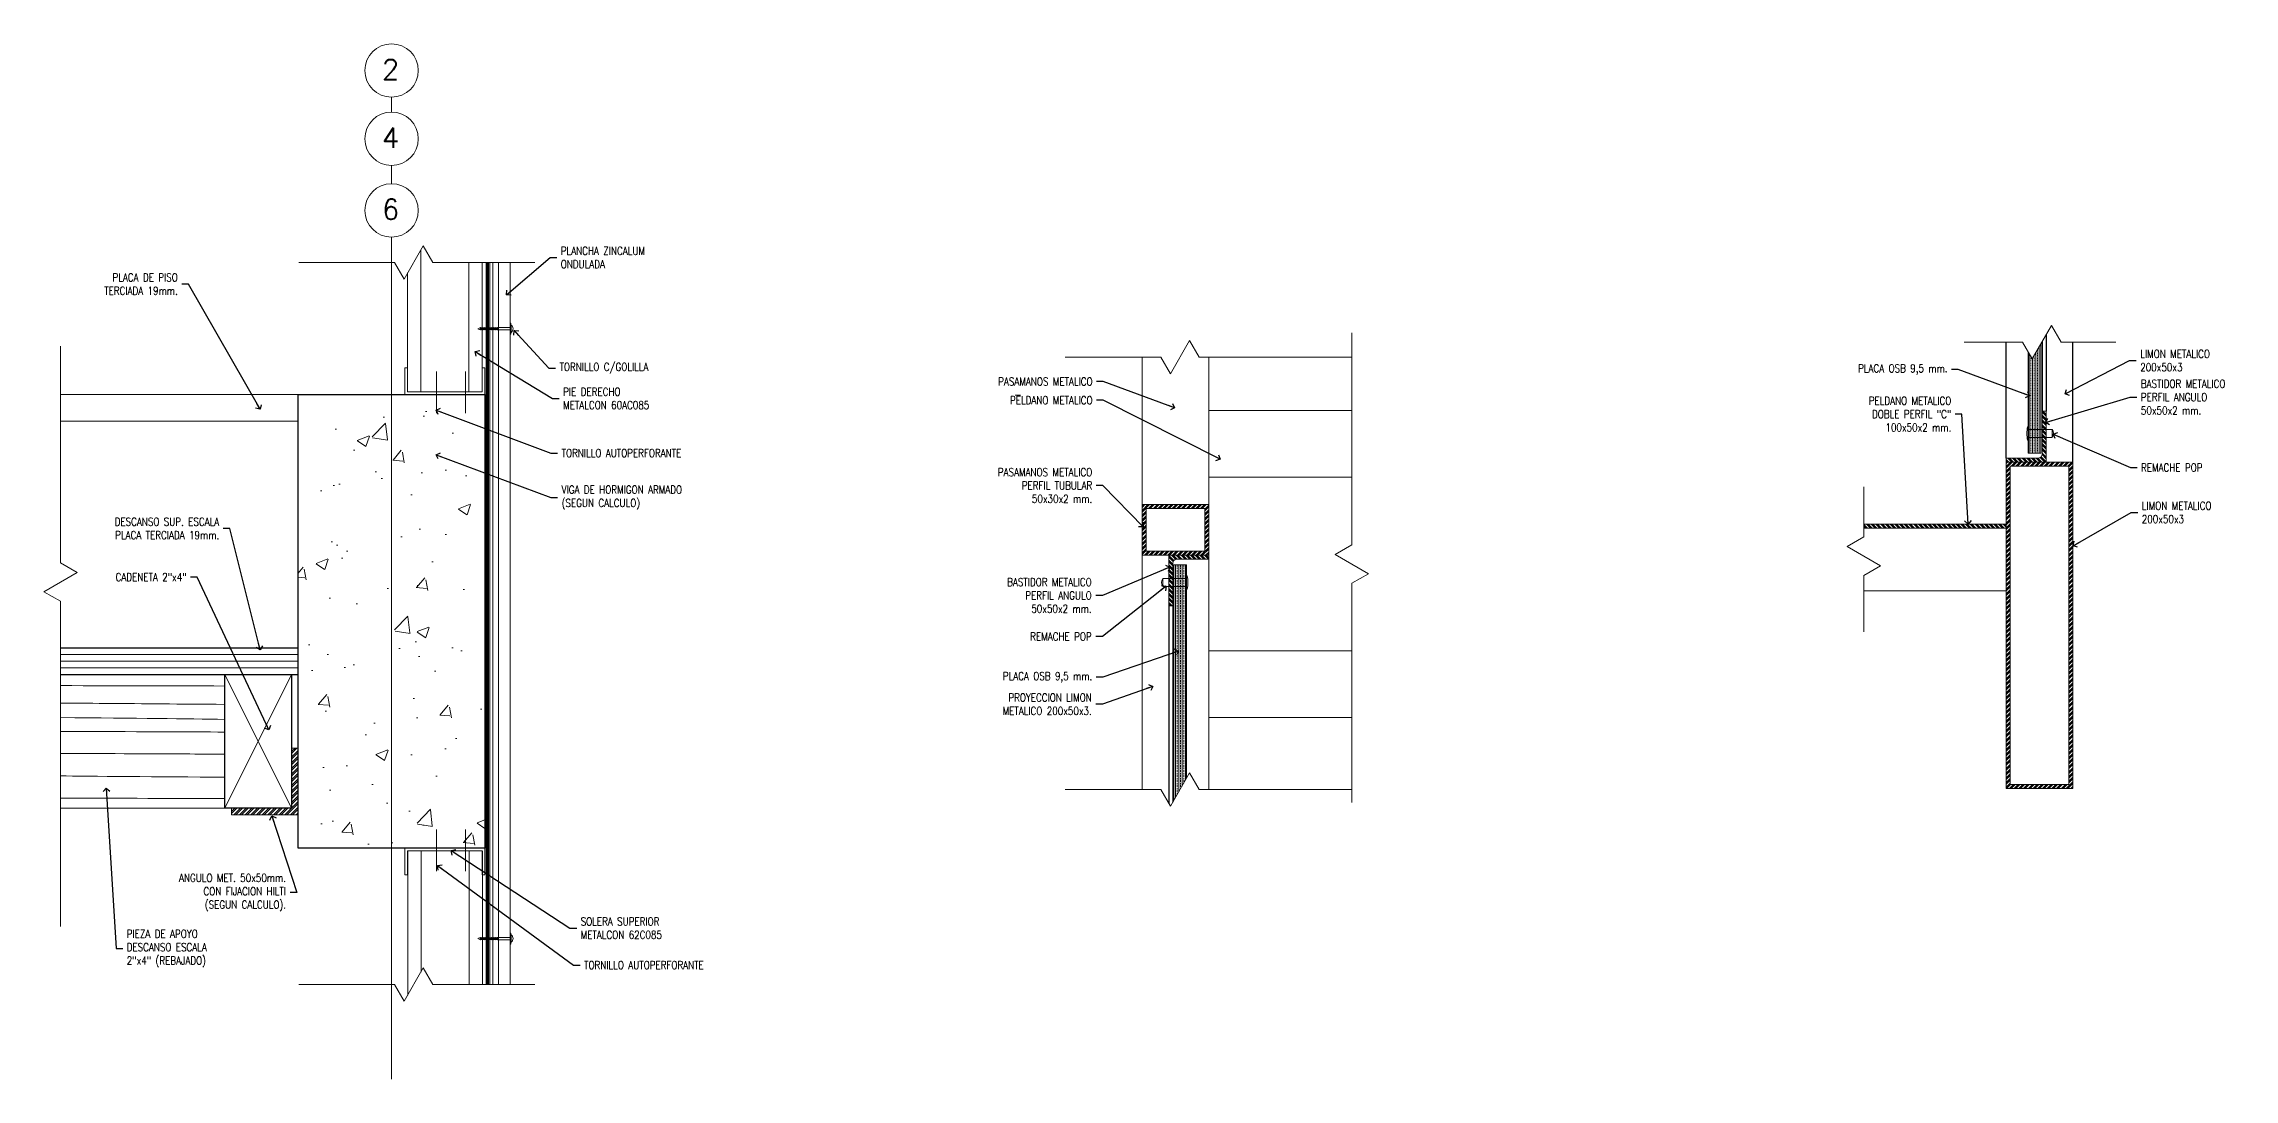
# Model space of a CAD drawing. Header units: metres. Extents: x -40 to 265, y 63 to 163.
# Drawn here: x -35.838 to -34.196, y 74.44 to 75.216 of the extents above; entities that cross this region are included whole.
import ezdxf

# ---------------------------------------------------------------- set-up
doc = ezdxf.new("R2010")
doc.units = ezdxf.units.M
doc.header["$LTSCALE"] = 5
doc.header["$MEASUREMENT"] = 0
doc.linetypes.add('CENTER', pattern=[2, 1.25, -0.25, 0.25, -0.25])
doc.layers.get('0').update_dxf_attribs({"color": 30})
for name, color, linetype, lineweight in [('A-ANNO-DIMS', 3, 'Continuous', 18), ('A-ANNO-SYMB', 3, 'Continuous', 18), ('A-ANNO-TEXT', 3, 'Continuous', 18), ('A-DETL-MBND', 3, 'Continuous', 18), ('A-DETL-MCUT', 4, 'Continuous', 25), ('A-DETL-PATT', 8, 'Continuous', 18)]:
    doc.layers.add(name, color=color, linetype=linetype, lineweight=lineweight)
doc.styles.add('E-ROMANS', font='romans.shx', dxfattribs={"width": 0.8})
doc.dimstyles.new('E-0001_ARW_18', dxfattribs={"dimscale": 0.001, "dimtxt": 1.8, "dimasz": 1.8, "dimexe": 0.9, "dimexo": 0.6, "dimgap": 0.9, "dimtad": 0, "dimdec": 0, "dimlfac": 1000, "dimzin": 0, "dimdsep": 46, "dimtxsty": 'E-ROMANS', "dimblk": 'OPEN90', "dimcen": 0.9, "dimclrd": 256, "dimclre": 256, "dimclrt": 256, "dimadec": 0, "dimazin": 0, "dimtfac": 1, "dimtdec": 0, "dimtmove": 1, "dimatfit": 3, "dimldrblk": 'OPEN90', "dimfxl": 1, "dimtfill": 1, "dimtolj": 1, "dimtzin": 0, "dimarcsym": 0})
pattern_1 = [(135, (0.1376294, 8.9333918), (-0.00176776695, -0.00176776695), []), (135, (0.1363794, 8.9333918), (-0.00176776695, -0.00176776695), [])]
pattern_2 = [(90, (0, 8.9333918), (-0.0025, 4e-19), []), (90, (0.00125, 8.9346418), (-0.0025, 4e-19), [0.00125, -0.000625])]

# ---------------------------------------------------------------- blocks, each defined once
blk = doc.blocks.new('_Open90')
at = {"color": 0, "linetype": 'ByBlock', "lineweight": -2}
for p, q in [((0, 0), (-1, 0)), ((-0.5, 0.5), (0, 0)), ((0, 0), (-0.5, -0.5))]:
    blk.add_line(p, q, dxfattribs=at)

msp = doc.modelspace()

# ---------------------------------------------------------------- hatches: boundary and pattern name
at = {"layer": 'A-DETL-PATT'}
h = msp.add_hatch(dxfattribs=at)
h.set_pattern_fill('ANSI33', color=256, scale=0.01, angle=45, style=0)
h.set_pattern_definition(pattern_2)
h.paths.add_polyline_path([(-34.341041, 74.991192), (-34.347561, 74.9799), (-34.350541, 74.985061), (-34.350541, 74.909124), (-34.341041, 74.909124)])
h = msp.add_hatch(dxfattribs=at)
h.set_pattern_fill('AR-CONC', color=256, scale=0.0005, style=0)
h.set_pattern_definition([(50, (-253.594975, -80.74331), (0.091092334, -0.007969543), [0.009525, -0.104775]), (355, (-253.59497, -80.74331), (-0.017621413, 0.09552832), [0.00762, -0.08382]), (100.451, (-253.58738, -80.74397), (0.07347125, 0.087558344), [0.008095, -0.089045]), (46.1842, (-253.59497, -80.71791), (0.13553952, -0.021021164), [0.0142875, -0.1571625]), (96.6356, (-253.58368, -80.71966), (0.11870212, 0.12371278), [0.0121425, -0.1335675]), (351.184, (-253.59497, -80.71791), (0.1187023, 0.12371256), [0.01143, -0.12573]), (21, (-253.582275, -80.72426), (0.07580744, -0.05113276), [0.009525, -0.104775]), (326, (-253.58227, -80.72426), (0.030901014, 0.092093983), [0.00762, -0.08382]), (71.4514, (-253.57596, -80.72852), (0.106708245, 0.04096143), [0.008095, -0.089045]), (37.5, (-253.594975, -80.74331), (0.0015443016, 0.0422775194), [0, -0.082804, 0, -0.08509, 0, -0.0841375]), (7.5, (-253.594975, -80.74331), (0.033409831, 0.0500902874), [0, -0.048514, 0, -0.080899, 0, -0.0320675]), (327.5, (-253.623296, -80.74331), (0.0677952976, -0.002864372), [0, -0.03175, 0, -0.09906, 0, -0.131445]), (317.5, (-253.635996, -80.74331), (0.074064591, 0.012713246), [0, -0.041275, 0, -0.065786, 0, -0.093345])])
h.paths.add_polyline_path([(-35.647622, 74.613097), (-35.507622, 74.613097), (-35.507622, 74.953097), (-35.567622, 74.953097), (-35.647622, 74.953097)])
h = msp.add_hatch(dxfattribs=at)
h.set_pattern_fill('STEEL', color=256, scale=0.02, angle=90, style=0)
h.set_pattern_definition(pattern_1)
h.paths.add_polyline_path([(-34.337119, 74.940468), (-34.340119, 74.940468), (-34.340119, 74.908421, -0.41421356), (-34.343119, 74.905421), (-34.367119, 74.905421), (-34.367119, 74.902421), (-34.337119, 74.902421)])
h = msp.add_hatch(dxfattribs=at)
h.set_pattern_fill('STEEL', color=256, scale=0.02, style=0)
h.set_pattern_definition([(45, (0.1376294, 8.9333918), (-0.00176776695, 0.00176776695), []), (45, (0.1376294, 8.9346418), (-0.00176776695, 0.00176776695), [])])
h.paths.add_polyline_path([(-34.367119, 74.657698), (-34.317119, 74.657698), (-34.317119, 74.902421), (-34.367119, 74.902421)])
h.paths.add_polyline_path([(-34.364119, 74.660698), (-34.320119, 74.660698), (-34.320119, 74.899421), (-34.364119, 74.899421)], flags=16)
h = msp.add_hatch(dxfattribs=at)
h.set_pattern_fill('STEEL', color=256, scale=0.02, style=0)
h.set_pattern_definition([(45, (0, 8.9333918), (-0.00176776695, 0.00176776695), []), (45, (0, 8.9346418), (-0.00176776695, 0.00176776695), [])])
h.paths.add_polyline_path([(-34.964996, 74.832603), (-34.964996, 74.87065), (-35.014996, 74.87065), (-35.014996, 74.832603)])
h.paths.add_polyline_path([(-34.967996, 74.835603), (-34.967996, 74.86765), (-35.011996, 74.86765), (-35.011996, 74.835603)], flags=16)
h = msp.add_hatch(dxfattribs=at)
h.set_pattern_fill('STEEL', color=256, scale=0.02, angle=90, style=0)
h.set_pattern_definition(pattern_1)
h.paths.add_polyline_path([(-34.367119, 74.852805), (-34.367119, 74.855805), (-34.47391, 74.855805), (-34.47391, 74.852805)])
h = msp.add_hatch(dxfattribs=at)
h.set_pattern_fill('STEEL', color=256, scale=0.02, angle=90, style=0)
h.set_pattern_definition([(135, (0, 8.9333918), (-0.00176776695, -0.00176776695), []), (135, (-0.00125, 8.9333918), (-0.00176776695, -0.00176776695), [])])
h.paths.add_polyline_path([(-34.988996, 74.829603), (-34.964996, 74.829603), (-34.964996, 74.832603), (-34.994996, 74.832603), (-34.994996, 74.794556), (-34.991996, 74.794556), (-34.991996, 74.826603, -0.41421356)])
h = msp.add_hatch(dxfattribs=at)
h.set_pattern_fill('ANSI33', color=256, scale=0.01, angle=45, style=0)
h.set_pattern_definition(pattern_2)
h.paths.add_polyline_path([(-34.981574, 74.825387), (-34.991074, 74.825387), (-34.991074, 74.649103), (-34.981574, 74.665557)])
h = msp.add_hatch(dxfattribs=at)
h.set_pattern_fill('ANSI32', color=256, scale=0.008, style=0)
h.set_pattern_definition([(45, (0.3678015, 9.8965108), (-0.00212132034, 0.00212132034), []), (45, (0.3692157, 9.8965108), (-0.00212132034, 0.00212132034), [])])
h.paths.add_polyline_path([(-35.647622, 74.638097), (-35.647622, 74.688097), (-35.652622, 74.688097), (-35.652622, 74.643097), (-35.697622, 74.643097), (-35.697622, 74.638097)])

# ---------------------------------------------------------------- linework, layer by layer
at = {"layer": 'A-ANNO-DIMS'}
msp.add_line((-35.110036, 74.952572), (-35.106058, 74.952572), dxfattribs=at)
at = {"layer": 'A-ANNO-SYMB', "linetype": 'CENTER'}
for p, q in [((-35.577622, 75.175888), (-35.577622, 75.164723)), ((-35.577622, 75.124723), (-35.577622, 75.111032))]:
    msp.add_line(p, q, dxfattribs=at)
at = {"layer": 'A-ANNO-SYMB'}
for p, q in [((-35.577622, 75.175888), (-35.577622, 75.164723)), ((-35.577622, 75.124723), (-35.577622, 75.111032)), ((-35.577622, 75.071032), (-35.577622, 74.439924)), ((-34.857597, 74.840414), (-34.857597, 74.999201)), ((-34.347561, 74.9799), (-34.333127, 75.0049)), ((-34.333127, 75.0049), (-34.32591, 74.9924)), ((-35.825831, 74.826933), (-35.825831, 74.98926)), ((-35.072696, 74.981025), (-35.000937, 74.981025)), ((-35.000937, 74.981025), (-34.99372, 74.968525)), ((-34.99372, 74.968525), (-34.979286, 74.993525)), ((-34.979286, 74.993525), (-34.972069, 74.981025)), ((-34.972069, 74.981025), (-34.857597, 74.981025)), ((-34.39864, 74.9924), (-34.354778, 74.9924)), ((-34.354778, 74.9924), (-34.347561, 74.9799)), ((-34.32591, 74.9924), (-34.285013, 74.9924)), ((-34.47391, 74.846348), (-34.47391, 74.883896)), ((-34.870097, 74.833197), (-34.857597, 74.840414)), ((-34.845097, 74.818763), (-34.870097, 74.833197)), ((-34.48641, 74.839131), (-34.47391, 74.846348)), ((-34.46141, 74.824697), (-34.48641, 74.839131)), ((-35.838331, 74.805283), (-35.813331, 74.819716)), ((-35.813331, 74.819716), (-35.825831, 74.826933)), ((-34.857597, 74.811546), (-34.845097, 74.818763)), ((-34.47391, 74.81748), (-34.46141, 74.824697)), ((-34.47391, 74.775284), (-34.47391, 74.81748)), ((-35.825831, 74.798066), (-35.838331, 74.805283)), ((-34.857597, 74.647332), (-34.857597, 74.811546)), ((-35.825831, 74.55433), (-35.825831, 74.798066)), ((-34.99372, 74.64452), (-34.979286, 74.66952)), ((-34.979286, 74.66952), (-34.972069, 74.65702)), ((-35.072696, 74.65702), (-35.000937, 74.65702)), ((-35.000937, 74.65702), (-34.99372, 74.64452)), ((-34.972069, 74.65702), (-34.857597, 74.65702)), ((-35.56828, 74.498312), (-35.553846, 74.523312)), ((-35.553846, 74.523312), (-35.546629, 74.510812)), ((-35.647256, 74.510812), (-35.575496, 74.510812)), ((-35.575496, 74.510812), (-35.56828, 74.498312)), ((-35.546629, 74.510812), (-35.470226, 74.510812))]:
    msp.add_line(p, q, dxfattribs=at)
for centre in [(-35.577622, 75.195888), (-35.577622, 75.144723), (-35.577622, 75.091032)]:
    msp.add_circle(centre, 0.02, dxfattribs=at)
at = {"layer": 'A-DETL-MBND'}
for p, q in [((-35.56828, 75.039548), (-35.553846, 75.064548)), ((-35.553846, 75.064548), (-35.546629, 75.052048)), ((-35.647256, 75.052048), (-35.575496, 75.052048)), ((-35.575496, 75.052048), (-35.56828, 75.039548)), ((-35.555622, 74.955097), (-35.555622, 75.061472)), ((-35.546629, 75.052048), (-35.470226, 75.052048)), ((-35.519622, 74.955097), (-35.519622, 75.052048)), ((-35.509622, 74.955097), (-35.509622, 75.052048)), ((-35.506768, 75.052048), (-35.506768, 74.510812)), ((-35.505968, 75.052048), (-35.505968, 74.510812)), ((-35.505592, 75.052048), (-35.505592, 74.510812)), ((-35.505049, 75.052048), (-35.505049, 74.510812)), ((-35.503963, 75.052048), (-35.503963, 74.510812)), ((-35.501793, 75.052048), (-35.501793, 74.510812)), ((-35.497451, 75.052048), (-35.497451, 74.510812)), ((-35.488768, 75.052048), (-35.488768, 74.510812)), ((-35.565622, 74.955097), (-35.565622, 75.044152)), ((-35.488713, 75.001575), (-35.498435, 75.001575)), ((-35.49805, 75.003223), (-35.488713, 75.003223)), ((-35.488713, 75.006519), (-35.488163, 75.006519)), ((-35.488713, 74.998279), (-35.488163, 74.998279)), ((-35.488163, 75.003223), (-35.487889, 75.003223)), ((-35.488163, 75.001575), (-35.487889, 75.001575)), ((-35.014996, 74.87065), (-35.014996, 74.981025)), ((-34.964996, 74.87065), (-34.964996, 74.981025)), ((-34.350541, 74.909124), (-34.350541, 74.985061)), ((-34.341041, 74.909124), (-34.341041, 74.991192)), ((-35.567622, 74.973097), (-35.565622, 74.973097)), ((-35.567622, 74.953097), (-35.567622, 74.973097)), ((-35.565622, 74.955097), (-35.565622, 74.973097)), ((-35.509622, 74.973097), (-35.507622, 74.973097)), ((-35.509622, 74.973097), (-35.509622, 74.955097)), ((-35.507622, 74.973097), (-35.507622, 74.953097)), ((-35.647622, 74.953097), (-35.825831, 74.953097)), ((-35.507622, 74.953097), (-35.567622, 74.953097)), ((-35.509622, 74.955097), (-35.565622, 74.955097)), ((-35.825831, 74.933097), (-35.647622, 74.933097)), ((-34.964996, 74.941054), (-34.857597, 74.941054)), ((-34.340119, 74.940468), (-34.340119, 74.908421)), ((-34.340119, 74.940468), (-34.337119, 74.940468)), ((-34.337119, 74.940468), (-34.337119, 74.902421)), ((-34.350541, 74.928909), (-34.351041, 74.928909)), ((-34.351041, 74.918909), (-34.350541, 74.918909)), ((-34.350541, 74.918909), (-34.350541, 74.928909)), ((-34.337704, 74.926909), (-34.350541, 74.926909)), ((-34.337704, 74.920909), (-34.350541, 74.920909)), ((-34.332704, 74.926909), (-34.337704, 74.926909)), ((-34.332704, 74.920909), (-34.337704, 74.920909)), ((-34.332704, 74.920909), (-34.332704, 74.926909)), ((-34.367119, 74.905421), (-34.367119, 74.902421)), ((-34.367119, 74.905421), (-34.343119, 74.905421)), ((-34.367119, 74.902421), (-34.337119, 74.902421)), ((-34.350541, 74.909124), (-34.341041, 74.909124)), ((-34.964996, 74.891054), (-34.857597, 74.891054)), ((-34.47391, 74.855805), (-34.367119, 74.855805)), ((-34.47391, 74.852805), (-34.367119, 74.852805)), ((-35.014996, 74.65702), (-35.014996, 74.832603)), ((-34.964996, 74.832603), (-34.994996, 74.832603)), ((-34.994996, 74.794556), (-34.994996, 74.832603)), ((-34.991996, 74.794556), (-34.991996, 74.826603)), ((-34.991074, 74.649103), (-34.991074, 74.825387)), ((-34.981574, 74.825387), (-34.991074, 74.825387)), ((-34.964996, 74.829603), (-34.988996, 74.829603)), ((-34.981574, 74.665557), (-34.981574, 74.825387)), ((-34.981074, 74.817145), (-34.981574, 74.817145)), ((-34.981574, 74.817145), (-34.981574, 74.807145)), ((-34.964996, 74.829603), (-34.964996, 74.832603)), ((-34.964996, 74.829603), (-34.964996, 74.832603)), ((-34.964996, 74.65702), (-34.964996, 74.829603)), ((-34.99941, 74.815145), (-34.99941, 74.809145)), ((-34.99941, 74.815145), (-34.99441, 74.815145)), ((-34.99941, 74.809145), (-34.99441, 74.809145)), ((-34.99441, 74.815145), (-34.981574, 74.815145)), ((-34.99441, 74.809145), (-34.981574, 74.809145)), ((-34.981574, 74.807145), (-34.981074, 74.807145)), ((-34.991996, 74.794556), (-34.994996, 74.794556)), ((-35.825831, 74.758097), (-35.647622, 74.758097)), ((-35.825831, 74.753097), (-35.647622, 74.753097)), ((-34.964996, 74.761054), (-34.857597, 74.761054)), ((-35.825831, 74.748097), (-35.647622, 74.748097)), ((-35.702622, 74.743097), (-35.652622, 74.643097)), ((-35.652622, 74.743097), (-35.702622, 74.643097)), ((-34.964996, 74.711054), (-34.857597, 74.711054)), ((-35.652622, 74.688097), (-35.647622, 74.688097)), ((-35.652622, 74.688097), (-35.652622, 74.643097)), ((-35.647622, 74.688097), (-35.647622, 74.638097)), ((-35.825831, 74.643097), (-35.697622, 74.643097)), ((-35.697622, 74.643097), (-35.697622, 74.638097)), ((-35.652622, 74.643097), (-35.697622, 74.643097)), ((-35.647622, 74.638097), (-35.697622, 74.638097)), ((-35.567622, 74.613097), (-35.567622, 74.593097)), ((-35.507622, 74.613097), (-35.567622, 74.613097)), ((-35.565622, 74.611097), (-35.565622, 74.593097)), ((-35.509622, 74.611097), (-35.565622, 74.611097)), ((-35.565509, 74.611097), (-35.565509, 74.502916)), ((-35.555509, 74.611097), (-35.555509, 74.520236)), ((-35.519509, 74.611097), (-35.519509, 74.510812)), ((-35.509622, 74.593097), (-35.509622, 74.611097)), ((-35.509509, 74.611097), (-35.509509, 74.510812)), ((-35.507622, 74.593097), (-35.507622, 74.613097)), ((-35.567622, 74.593097), (-35.565622, 74.593097)), ((-35.509622, 74.593097), (-35.507622, 74.593097)), ((-35.488713, 74.546112), (-35.498435, 74.546112)), ((-35.49805, 74.544464), (-35.488713, 74.544464)), ((-35.488713, 74.549408), (-35.488163, 74.549408)), ((-35.488713, 74.541168), (-35.488163, 74.541168)), ((-35.488163, 74.546112), (-35.487889, 74.546112)), ((-35.488163, 74.544464), (-35.487889, 74.544464))]:
    msp.add_line(p, q, dxfattribs=at)
at = {"layer": 'A-DETL-MBND', "linetype": 'CENTER'}
for p, q in [((-35.543997, 74.970341), (-35.543997, 74.939191)), ((-35.522089, 74.970341), (-35.522089, 74.939191)), ((-35.543997, 74.595852), (-35.543997, 74.627002)), ((-35.522089, 74.595852), (-35.522089, 74.627002))]:
    msp.add_line(p, q, dxfattribs=at)
at = {"layer": 'A-DETL-MBND'}
for points in [[(-35.510832, 75.003223), (-35.512889, 75.002405)], [(-35.511217, 75.001575), (-35.512889, 75.002405)], [(-35.510832, 75.003223), (-35.511217, 75.001575)], [(-35.510716, 75.002002), (-35.511217, 75.001575)], [(-35.510832, 75.003223), (-35.510528, 75.002808)], [(-35.510528, 75.002808), (-35.510716, 75.002002)], [(-35.510108, 75.002002), (-35.510608, 75.001575), (-35.510716, 75.002002)], [(-35.510223, 75.003223), (-35.510608, 75.001575)], [(-35.510223, 75.003223), (-35.510528, 75.002808)], [(-35.510223, 75.003223), (-35.509919, 75.002808)], [(-35.509919, 75.002808), (-35.510108, 75.002002)], [(-35.509499, 75.002002), (-35.51, 75.001575), (-35.510108, 75.002002)], [(-35.509615, 75.003223), (-35.51, 75.001575)], [(-35.509615, 75.003223), (-35.509919, 75.002808)], [(-35.509615, 75.003223), (-35.50931, 75.002808)], [(-35.50931, 75.002808), (-35.509499, 75.002002)], [(-35.50889, 75.002002), (-35.509391, 75.001575), (-35.509499, 75.002002)], [(-35.509006, 75.003223), (-35.509391, 75.001575)], [(-35.509006, 75.003223), (-35.50931, 75.002808)], [(-35.509006, 75.003223), (-35.508702, 75.002808)], [(-35.508702, 75.002808), (-35.50889, 75.002002)], [(-35.508282, 75.002002), (-35.508782, 75.001575), (-35.50889, 75.002002)], [(-35.508397, 75.003223), (-35.508782, 75.001575)], [(-35.508397, 75.003223), (-35.508702, 75.002808)], [(-35.508397, 75.003223), (-35.508093, 75.002808)], [(-35.508093, 75.002808), (-35.508282, 75.002002)], [(-35.507673, 75.002002), (-35.508174, 75.001575), (-35.508282, 75.002002)], [(-35.507789, 75.003223), (-35.508174, 75.001575)], [(-35.507789, 75.003223), (-35.508093, 75.002808)], [(-35.507789, 75.003223), (-35.507484, 75.002808)], [(-35.507484, 75.002808), (-35.507673, 75.002002)], [(-35.507064, 75.002002), (-35.507565, 75.001575), (-35.507673, 75.002002)], [(-35.50718, 75.003223), (-35.507565, 75.001575)], [(-35.506895, 75.002835), (-35.50718, 75.003223), (-35.507565, 75.001575)], [(-35.50718, 75.003223), (-35.507484, 75.002808)], [(-35.50718, 75.003223), (-35.507484, 75.002808)], [(-35.50718, 75.003223), (-35.506876, 75.002808)], [(-35.506876, 75.002808), (-35.507064, 75.002002)], [(-35.506895, 75.002724), (-35.507064, 75.002002)], [(-35.506895, 75.001627), (-35.506956, 75.001575), (-35.507064, 75.002002)], [(-35.506456, 75.002002), (-35.506956, 75.001575), (-35.507064, 75.002002)], [(-35.506571, 75.003223), (-35.506956, 75.001575)], [(-35.506956, 75.001575), (-35.506895, 75.001837)], [(-35.506571, 75.003223), (-35.506876, 75.002808)], [(-35.506571, 75.003223), (-35.506267, 75.002808)], [(-35.506267, 75.002808), (-35.506456, 75.002002)], [(-35.505847, 75.002002), (-35.506348, 75.001575), (-35.506456, 75.002002)], [(-35.505963, 75.003223), (-35.506348, 75.001575)], [(-35.505963, 75.003223), (-35.506267, 75.002808)], [(-35.505963, 75.003223), (-35.505658, 75.002808)], [(-35.505658, 75.002808), (-35.505847, 75.002002)], [(-35.505238, 75.002002), (-35.505739, 75.001575), (-35.505847, 75.002002)], [(-35.505131, 75.001575), (-35.504745, 75.003223), (-35.50505, 75.002808), (-35.505354, 75.003223), (-35.505739, 75.001575)], [(-35.505354, 75.003223), (-35.505658, 75.002808)], [(-35.50505, 75.002808), (-35.505238, 75.002002)], [(-35.50463, 75.002002), (-35.505131, 75.001575), (-35.505238, 75.002002)], [(-35.504745, 75.003223), (-35.504441, 75.002808)], [(-35.504441, 75.002808), (-35.50463, 75.002002)], [(-35.504021, 75.002002), (-35.504522, 75.001575), (-35.50463, 75.002002)], [(-35.504137, 75.003223), (-35.504522, 75.001575)], [(-35.504137, 75.003223), (-35.504441, 75.002808)], [(-35.504137, 75.003223), (-35.503832, 75.002808)], [(-35.503832, 75.002808), (-35.504021, 75.002002)], [(-35.503412, 75.002002), (-35.503913, 75.001575), (-35.504021, 75.002002)], [(-35.503528, 75.003223), (-35.503913, 75.001575)], [(-35.503528, 75.003223), (-35.503832, 75.002808)], [(-35.503528, 75.003223), (-35.503224, 75.002808)], [(-35.503224, 75.002808), (-35.503412, 75.002002)], [(-35.502804, 75.002002), (-35.503305, 75.001575), (-35.503412, 75.002002)], [(-35.502919, 75.003223), (-35.503305, 75.001575)], [(-35.502919, 75.003223), (-35.503224, 75.002808)], [(-35.502919, 75.003223), (-35.502615, 75.002808)], [(-35.502615, 75.002808), (-35.502804, 75.002002)], [(-35.502195, 75.002002), (-35.502696, 75.001575), (-35.502804, 75.002002)], [(-35.502311, 75.003223), (-35.502696, 75.001575)], [(-35.502311, 75.003223), (-35.502615, 75.002808)], [(-35.502311, 75.003223), (-35.502006, 75.002808)], [(-35.502006, 75.002808), (-35.502195, 75.002002)], [(-35.501586, 75.002002), (-35.502087, 75.001575), (-35.502195, 75.002002)], [(-35.501702, 75.003223), (-35.502087, 75.001575)], [(-35.501702, 75.003223), (-35.502006, 75.002808)], [(-35.501702, 75.003223), (-35.501398, 75.002808)], [(-35.501398, 75.002808), (-35.501586, 75.002002)], [(-35.500978, 75.002002), (-35.501479, 75.001575), (-35.501586, 75.002002)], [(-35.501093, 75.003223), (-35.501479, 75.001575)], [(-35.501093, 75.003223), (-35.501398, 75.002808)], [(-35.501093, 75.003223), (-35.500789, 75.002808)], [(-35.500789, 75.002808), (-35.500978, 75.002002)], [(-35.500369, 75.002002), (-35.50087, 75.001575), (-35.500978, 75.002002)], [(-35.500485, 75.003223), (-35.50087, 75.001575)], [(-35.500485, 75.003223), (-35.500789, 75.002808)], [(-35.500485, 75.003223), (-35.50018, 75.002808)], [(-35.50018, 75.002808), (-35.500369, 75.002002)], [(-35.49976, 75.002002), (-35.500261, 75.001575), (-35.500369, 75.002002)], [(-35.499876, 75.003223), (-35.500261, 75.001575)], [(-35.499876, 75.003223), (-35.50018, 75.002808)], [(-35.499876, 75.003223), (-35.499572, 75.002808)], [(-35.499572, 75.002808), (-35.49976, 75.002002)], [(-35.499152, 75.002002), (-35.499653, 75.001575), (-35.49976, 75.002002)], [(-35.499267, 75.003223), (-35.499653, 75.001575)], [(-35.499267, 75.003223), (-35.499572, 75.002808)], [(-35.499267, 75.003223), (-35.498963, 75.002808)], [(-35.498963, 75.002808), (-35.499152, 75.002002)], [(-35.498543, 75.002002), (-35.499044, 75.001575), (-35.499152, 75.002002)], [(-35.498435, 75.001575), (-35.498543, 75.002002), (-35.498354, 75.002808), (-35.498659, 75.003223), (-35.499044, 75.001575)], [(-35.498659, 75.003223), (-35.498963, 75.002808)], [(-35.49805, 75.003223), (-35.498435, 75.001575)], [(-35.49805, 75.003223), (-35.498354, 75.002808)], [(-35.488713, 74.998279), (-35.488713, 75.006519)], [(-35.488163, 74.998279), (-35.488163, 75.006519)], [(-35.487889, 74.999653), (-35.487889, 75.005146)], [(-34.367119, 74.657698), (-34.317119, 74.657698), (-34.317119, 74.902421), (-34.367119, 74.902421), (-34.367119, 74.657698)], [(-35.014996, 74.832603), (-35.014996, 74.87065), (-34.964996, 74.87065), (-34.964996, 74.832603), (-35.014996, 74.832603)], [(-35.511217, 74.546112), (-35.512889, 74.545282)], [(-35.510832, 74.544464), (-35.512889, 74.545282)], [(-35.510716, 74.545686), (-35.511217, 74.546112)], [(-35.510832, 74.544464), (-35.511217, 74.546112)], [(-35.510832, 74.544464), (-35.510528, 74.544879)], [(-35.510108, 74.545686), (-35.510608, 74.546112), (-35.510716, 74.545686)], [(-35.510528, 74.544879), (-35.510716, 74.545686)], [(-35.510223, 74.544464), (-35.510608, 74.546112)], [(-35.510223, 74.544464), (-35.510528, 74.544879)], [(-35.510223, 74.544464), (-35.509919, 74.544879)], [(-35.509499, 74.545686), (-35.51, 74.546112), (-35.510108, 74.545686)], [(-35.509919, 74.544879), (-35.510108, 74.545686)], [(-35.509615, 74.544464), (-35.51, 74.546112)], [(-35.509615, 74.544464), (-35.509919, 74.544879)], [(-35.509615, 74.544464), (-35.50931, 74.544879)], [(-35.50889, 74.545686), (-35.509391, 74.546112), (-35.509499, 74.545686)], [(-35.50931, 74.544879), (-35.509499, 74.545686)], [(-35.509006, 74.544464), (-35.509391, 74.546112)], [(-35.509006, 74.544464), (-35.50931, 74.544879)], [(-35.509006, 74.544464), (-35.508702, 74.544879)], [(-35.508282, 74.545686), (-35.508782, 74.546112), (-35.50889, 74.545686)], [(-35.508702, 74.544879), (-35.50889, 74.545686)], [(-35.508397, 74.544464), (-35.508782, 74.546112)], [(-35.508397, 74.544464), (-35.508702, 74.544879)], [(-35.508397, 74.544464), (-35.508093, 74.544879)], [(-35.507673, 74.545686), (-35.508174, 74.546112), (-35.508282, 74.545686)], [(-35.508093, 74.544879), (-35.508282, 74.545686)], [(-35.507789, 74.544464), (-35.508174, 74.546112)], [(-35.507789, 74.544464), (-35.508093, 74.544879)], [(-35.507789, 74.544464), (-35.507484, 74.544879)], [(-35.507064, 74.545686), (-35.507565, 74.546112), (-35.507673, 74.545686)], [(-35.507484, 74.544879), (-35.507673, 74.545686)], [(-35.50718, 74.544464), (-35.507565, 74.546112)], [(-35.506895, 74.544852), (-35.50718, 74.544464), (-35.507565, 74.546112)], [(-35.50718, 74.544464), (-35.507484, 74.544879)], [(-35.50718, 74.544464), (-35.507484, 74.544879)], [(-35.50718, 74.544464), (-35.506876, 74.544879)], [(-35.506895, 74.54606), (-35.506956, 74.546112), (-35.507064, 74.545686)], [(-35.506456, 74.545686), (-35.506956, 74.546112), (-35.507064, 74.545686)], [(-35.506876, 74.544879), (-35.507064, 74.545686)], [(-35.506895, 74.544963), (-35.507064, 74.545686)], [(-35.506956, 74.546112), (-35.506895, 74.54585)], [(-35.506571, 74.544464), (-35.506956, 74.546112)], [(-35.506571, 74.544464), (-35.506876, 74.544879)], [(-35.506571, 74.544464), (-35.506267, 74.544879)], [(-35.505847, 74.545686), (-35.506348, 74.546112), (-35.506456, 74.545686)], [(-35.506267, 74.544879), (-35.506456, 74.545686)], [(-35.505963, 74.544464), (-35.506348, 74.546112)], [(-35.505963, 74.544464), (-35.506267, 74.544879)], [(-35.505963, 74.544464), (-35.505658, 74.544879)], [(-35.505238, 74.545686), (-35.505739, 74.546112), (-35.505847, 74.545686)], [(-35.505658, 74.544879), (-35.505847, 74.545686)], [(-35.505131, 74.546112), (-35.504745, 74.544464), (-35.50505, 74.544879), (-35.505354, 74.544464), (-35.505739, 74.546112)], [(-35.505354, 74.544464), (-35.505658, 74.544879)], [(-35.50463, 74.545686), (-35.505131, 74.546112), (-35.505238, 74.545686)], [(-35.50505, 74.544879), (-35.505238, 74.545686)], [(-35.504745, 74.544464), (-35.504441, 74.544879)], [(-35.504021, 74.545686), (-35.504522, 74.546112), (-35.50463, 74.545686)], [(-35.504441, 74.544879), (-35.50463, 74.545686)], [(-35.504137, 74.544464), (-35.504522, 74.546112)], [(-35.504137, 74.544464), (-35.504441, 74.544879)], [(-35.504137, 74.544464), (-35.503832, 74.544879)], [(-35.503412, 74.545686), (-35.503913, 74.546112), (-35.504021, 74.545686)], [(-35.503832, 74.544879), (-35.504021, 74.545686)], [(-35.503528, 74.544464), (-35.503913, 74.546112)], [(-35.503528, 74.544464), (-35.503832, 74.544879)], [(-35.503528, 74.544464), (-35.503224, 74.544879)], [(-35.502804, 74.545686), (-35.503305, 74.546112), (-35.503412, 74.545686)], [(-35.503224, 74.544879), (-35.503412, 74.545686)], [(-35.502919, 74.544464), (-35.503305, 74.546112)], [(-35.502919, 74.544464), (-35.503224, 74.544879)], [(-35.502919, 74.544464), (-35.502615, 74.544879)], [(-35.502195, 74.545686), (-35.502696, 74.546112), (-35.502804, 74.545686)], [(-35.502615, 74.544879), (-35.502804, 74.545686)], [(-35.502311, 74.544464), (-35.502696, 74.546112)], [(-35.502311, 74.544464), (-35.502615, 74.544879)], [(-35.502311, 74.544464), (-35.502006, 74.544879)], [(-35.501586, 74.545686), (-35.502087, 74.546112), (-35.502195, 74.545686)], [(-35.502006, 74.544879), (-35.502195, 74.545686)], [(-35.501702, 74.544464), (-35.502087, 74.546112)], [(-35.501702, 74.544464), (-35.502006, 74.544879)], [(-35.501702, 74.544464), (-35.501398, 74.544879)], [(-35.500978, 74.545686), (-35.501479, 74.546112), (-35.501586, 74.545686)], [(-35.501398, 74.544879), (-35.501586, 74.545686)], [(-35.501093, 74.544464), (-35.501479, 74.546112)], [(-35.501093, 74.544464), (-35.501398, 74.544879)], [(-35.501093, 74.544464), (-35.500789, 74.544879)], [(-35.500369, 74.545686), (-35.50087, 74.546112), (-35.500978, 74.545686)], [(-35.500789, 74.544879), (-35.500978, 74.545686)], [(-35.500485, 74.544464), (-35.50087, 74.546112)], [(-35.500485, 74.544464), (-35.500789, 74.544879)], [(-35.500485, 74.544464), (-35.50018, 74.544879)], [(-35.49976, 74.545686), (-35.500261, 74.546112), (-35.500369, 74.545686)], [(-35.50018, 74.544879), (-35.500369, 74.545686)], [(-35.499876, 74.544464), (-35.500261, 74.546112)], [(-35.499876, 74.544464), (-35.50018, 74.544879)], [(-35.499876, 74.544464), (-35.499572, 74.544879)], [(-35.499152, 74.545686), (-35.499653, 74.546112), (-35.49976, 74.545686)], [(-35.499572, 74.544879), (-35.49976, 74.545686)], [(-35.499267, 74.544464), (-35.499653, 74.546112)], [(-35.499267, 74.544464), (-35.499572, 74.544879)], [(-35.499267, 74.544464), (-35.498963, 74.544879)], [(-35.498543, 74.545686), (-35.499044, 74.546112), (-35.499152, 74.545686)], [(-35.498963, 74.544879), (-35.499152, 74.545686)], [(-35.498435, 74.546112), (-35.498543, 74.545686), (-35.498354, 74.544879), (-35.498659, 74.544464), (-35.499044, 74.546112)], [(-35.498659, 74.544464), (-35.498963, 74.544879)], [(-35.49805, 74.544464), (-35.498435, 74.546112)], [(-35.49805, 74.544464), (-35.498354, 74.544879)], [(-35.488713, 74.549408), (-35.488713, 74.541168)], [(-35.488163, 74.549408), (-35.488163, 74.541168)], [(-35.487889, 74.548035), (-35.487889, 74.542542)]]:
    msp.add_lwpolyline(points, dxfattribs=at)
for points in [[(-34.364119, 74.660698), (-34.320119, 74.660698), (-34.320119, 74.899421), (-34.364119, 74.899421)], [(-35.011996, 74.835603), (-35.011996, 74.86765), (-34.967996, 74.86765), (-34.967996, 74.835603)]]:
    msp.add_lwpolyline(points, close=True, dxfattribs=at)
for centre, radius, start, end in [((-35.489949, 75.002399), 0.003433, 306.869898, 53.130102), ((-34.326291, 74.923909), 0.02525, 168.578814, 191.421186), ((-34.336586, 74.923909), 0.004906, 322.297929, 37.702071), ((-34.343119, 74.908421), 0.003, 270, 0), ((-34.988996, 74.826603), 0.003, 90, 180), ((-35.005824, 74.812145), 0.02525, 348.578814, 11.421186), ((-34.995529, 74.812145), 0.004906, 142.297929, 217.702071), ((-35.489949, 74.545288), 0.003433, 306.869898, 53.130102)]:
    msp.add_arc(centre, radius, start, end, dxfattribs=at)
at = {"layer": 'A-DETL-MCUT'}
for p, q in [((-34.337119, 74.997985), (-34.337119, 74.940468)), ((-34.367119, 74.905421), (-34.367119, 74.9924)), ((-34.340119, 74.992789), (-34.340119, 74.940468)), ((-34.317119, 74.902421), (-34.317119, 74.9924)), ((-34.994996, 74.794556), (-34.994996, 74.64673)), ((-34.991996, 74.794556), (-34.991996, 74.647506)), ((-35.825831, 74.763097), (-35.647622, 74.763097)), ((-35.825831, 74.743097), (-35.647622, 74.743097))]:
    msp.add_line(p, q, dxfattribs=at)
msp.add_lwpolyline([(-35.647622, 74.953097), (-35.507622, 74.953097), (-35.507622, 74.613097), (-35.647622, 74.613097)], close=True, dxfattribs=at)
msp.add_lwpolyline([(-35.702622, 74.643097), (-35.702622, 74.743097), (-35.652622, 74.743097), (-35.652622, 74.643097), (-35.702622, 74.643097)], dxfattribs=at)
at = {"layer": 'A-DETL-PATT'}
msp.add_line((-34.47391, 74.805805), (-34.367119, 74.805805), dxfattribs=at)
for points in [[(-35.825831, 74.734884), (-35.779106, 74.734784), (-35.746682, 74.734683), (-35.702622, 74.73458)], [(-35.825831, 74.71087), (-35.767422, 74.710433), (-35.731293, 74.709994), (-35.702622, 74.709568)], [(-35.825831, 74.700473), (-35.768058, 74.700386), (-35.730224, 74.700256), (-35.702622, 74.700091)], [(-35.825831, 74.667234), (-35.805745, 74.666919), (-35.751253, 74.666581), (-35.702622, 74.666225)], [(-35.825831, 74.650561), (-35.766797, 74.650434), (-35.730593, 74.650306), (-35.702622, 74.650176)]]:
    msp.add_open_spline(points, degree=3, dxfattribs=at)
for points, knots in [([(-35.825831, 74.721813), (-35.817667, 74.721726), (-35.77124, 74.721412), (-35.738089, 74.721068), (-35.702622, 74.72081)], [0.3853937799, 0.3853937799, 0.3853937799, 0.3853937799, 0.3921762565, 0.4092766332, 0.4092766332, 0.4092766332, 0.4092766332]), ([(-35.825831, 74.684099), (-35.811494, 74.684), (-35.749811, 74.683808), (-35.710414, 74.683511), (-35.702622, 74.683442)], [0.4175553662, 0.4175553662, 0.4175553662, 0.4175553662, 0.435160621, 0.4400979319, 0.4400979319, 0.4400979319, 0.4400979319])]:
    msp.add_open_spline(points, degree=3, knots=knots, dxfattribs=at)

# ---------------------------------------------------------------- texts
at = {"layer": 'A-ANNO-TEXT', "style": 'E-ROMANS'}
for s, p in [('2', (-35.584741, 75.18921)), ('4', (-35.584741, 75.138045)), ('6', (-35.584741, 75.084354))]:
    msp.add_text(s, height=0.015, dxfattribs=at).set_placement(p)
at = {"layer": 'A-ANNO-TEXT', "char_height": 0.006, "style": 'E-ROMANS'}
for s, insert, attachment_point in [('PLANCHA ZINCALUM\\PONDULADA', (-35.450752, 75.055745), 4), ('PLACA DE PISO\\PTERCIADA 19mm.', (-35.737882, 75.035842), 6), ('LIMON METALICO\\P200x50x3', (-34.266598, 74.978489), 4), ('TORNILLO C/GOLILLA', (-35.451665, 74.972755), 4), ('PASAMANOS METALICO', (-35.052061, 74.962783), 6), ('PLACA OSB 9,5 mm.', (-34.411075, 74.971749), 6), ('PIE DERECHO\\PMETALCON 60AC085', (-35.448988, 74.950105), 4), ('PELDANO METALICO', (-35.052061, 74.948766), 6), ('PELDANO METALICO\\PDOBLE PERFIL "C"\\P100x50x2 mm.', (-34.408246, 74.938346), 6), ('BASTIDOR METALICO\\PPERFIL ANGULO \\P50x50x2 mm.', (-34.266116, 74.95108), 4), ('TORNILLO AUTOPERFORANTE', (-35.450107, 74.909119), 4), ('REMACHE POP', (-34.266029, 74.898295), 4), ('VIGA DE HORMIGON ARMADO\\P(SEGUN CALCULO)', (-35.450107, 74.875765), 4), ('PASAMANOS METALICO\\PPERFIL TUBULAR\\P50x30x2 mm.', (-35.052293, 74.884863), 6), ('LIMON METALICO\\P200x50x3', (-34.265459, 74.864712), 4), ('DESCANSO SUP. ESCALA\\PPLACA TERCIADA 19mm.', (-35.706816, 74.852687), 6), ('CADENETA 2"x4"', (-35.731239, 74.816196), 6), ('BASTIDOR METALICO\\PPERFIL ANGULO\\P50x50x2 mm.', (-35.052726, 74.802493), 6), ('REMACHE POP', (-35.052726, 74.771695), 6), ('PLACA OSB 9,5 mm.', (-35.052274, 74.741144), 6), ('PROYECCION LIMON\\P METALICO 200x50x3.', (-35.052675, 74.720923), 6), ('ANGULO MET. 50x50mm.\\PCON FIJACION HILTI\\P(SEGUN CALCULO).', (-35.656728, 74.579746), 6), ('SOLERA SUPERIOR \\PMETALCON 62C085', (-35.435839, 74.553102), 4), ('PIEZA DE APOYO\\PDESCANSO ESCALA\\P2"x4" (REBAJADO)', (-35.776195, 74.537851), 4), ('TORNILLO AUTOPERFORANTE', (-35.433243, 74.525433), 4)]:
    msp.add_mtext(s, dxfattribs=dict(at, insert=insert, attachment_point=attachment_point))

# ---------------------------------------------------------------- leaders
at = {"layer": 'A-ANNO-SYMB', "annotation_type": 0, "has_hookline": 1}
for points, hookline_direction, text_width in [([(-35.491384, 75.027728), (-35.458752, 75.055745), (-35.453752, 75.055745)], 0, 0.069486), ([(-35.676199, 74.942021), (-35.729882, 75.035842), (-35.734882, 75.035842)], 1, 0.061257), ([(-35.485718, 75.001001), (-35.459665, 74.972755), (-35.454665, 74.972755)], 0, 0.074743), ([(-35.514973, 74.985229), (-35.456988, 74.950105), (-35.451988, 74.950105)], 0, 0.071314), ([(-34.349549, 74.952042), (-34.403075, 74.971749), (-34.408075, 74.971749)], 1, 0.076114), ([(-34.322899, 74.953456), (-34.274598, 74.978489), (-34.269598, 74.978489)], 0, 0.0576), ([(-34.990536, 74.943076), (-35.044061, 74.962783), (-35.049061, 74.962783)], 1, 0.078171), ([(-34.956517, 74.90453), (-35.044061, 74.948766), (-35.049061, 74.948766)], 1, 0.068343), ([(-34.337677, 74.932031), (-34.274116, 74.95108), (-34.269116, 74.95108)], 0, 0.069943), ([(-35.544148, 74.941303), (-35.458107, 74.909119), (-35.453107, 74.909119)], 0, 0.100114), ([(-34.3957, 74.855973), (-34.400246, 74.938346), (-34.405246, 74.938346)], 1, 0.068343), ([(-34.331793, 74.92335), (-34.274029, 74.898295), (-34.269029, 74.898295)], 0, 0.050743), ([(-35.544148, 74.907949), (-35.458107, 74.875765), (-35.453107, 74.875765)], 0, 0.102857), ([(-35.014149, 74.853922), (-35.044293, 74.884863), (-35.049293, 74.884863)], 1, 0.078171), ([(-35.676199, 74.761688), (-35.698816, 74.852687), (-35.703816, 74.852687)], 1, 0.088229), ([(-34.316982, 74.839679), (-34.273459, 74.864712), (-34.268459, 74.864712)], 0, 0.0576), ([(-34.994061, 74.823749), (-35.044726, 74.802493), (-35.049726, 74.802493)], 1, 0.069943), ([(-35.669557, 74.701774), (-35.723239, 74.816196), (-35.728239, 74.816196)], 1, 0.058286), ([(-34.996984, 74.809506), (-35.044726, 74.771695), (-35.049726, 74.771695)], 1, 0.050743), ([(-34.987632, 74.76079), (-35.044274, 74.741144), (-35.049274, 74.741144)], 1, 0.076114), ([(-35.006917, 74.734296), (-35.044675, 74.720923), (-35.049675, 74.720923)], 1, 0.079314), ([(-35.791554, 74.658118), (-35.784195, 74.537851), (-35.779195, 74.537851)], 0, 0.066743), ([(-35.667289, 74.637314), (-35.648728, 74.579746), (-35.653728, 74.579746)], 1, 0.090286), ([(-35.532899, 74.611226), (-35.443839, 74.553102), (-35.438839, 74.553102)], 0, 0.0672), ([(-35.543282, 74.599985), (-35.441243, 74.525433), (-35.436243, 74.525433)], 0, 0.100114)]:
    msp.add_leader(points, dimstyle='E-0001_ARW_18', override={"dimscale": 1, "dimtxt": 0.06, "dimasz": 0.005, "dimexe": 0.0015, "dimexo": 0.0005, "dimgap": 0.003, "dimtad": 0, "dimtxsty": 'E-ROMANS', "dimcen": 0.5, "dimclrd": 1, "dimclre": 1, "dimclrt": 2, "dimtfac": 0.5, "dimtofl": 0}, dxfattribs=dict(at, hookline_direction=hookline_direction, text_width=text_width))

doc.saveas('drawing.dxf')
